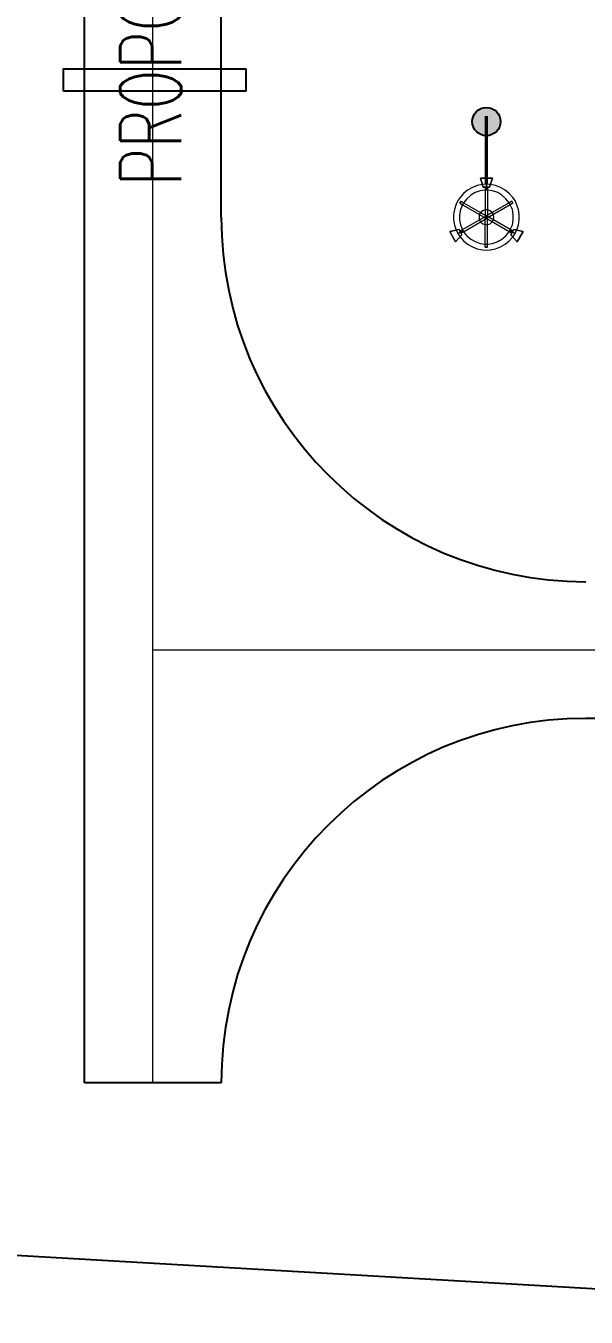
# Model space of a CAD drawing. Header units: inches. Extents: x 517790 to 538444, y 301815 to 302461.
# Drawn here: x 517897.35 to 517914.21, y 302286.29 to 302325.12 of the extents above; entities that cross this region are included whole.
import ezdxf
from ezdxf.enums import TextEntityAlignment as Align

# ---------------------------------------------------------------- set-up
doc = ezdxf.new("R2010")
doc.units = ezdxf.units.IN
doc.header["$MEASUREMENT"] = 0
doc.linetypes.add('DASHDOT', pattern=[25.4, 12.7, -6.35, 0, -6.35])
for name, color, linetype in [('Layer 1', 7, 'Continuous'), ('电气-接地设计-接地线', 3, '接地线'), ('硅胶总平面底图0804', 253, 'Continuous')]:
    doc.layers.add(name, color=color, linetype=linetype)
doc.layers.add('Layout', color=6, linetype='Continuous', lineweight=15)
doc.styles.add('EESLTYPE', font='TXT.shx')
doc.styles.add('HZTXT', font='simplexs.shx', dxfattribs={"width": 0.7, "bigfont": 'hztxt.shx'})
doc.linetypes.add('接地线', pattern='A,500,["/",EESLTYPE,S=200,R=0,X=0,Y=-100],-200,60,-200', length=960)

# ---------------------------------------------------------------- blocks, each defined once
blk = doc.blocks.new('Tower Light')
at = {"layer": 'Layer 1', "color": 1, "lineweight": 5}
for points in [[(-0.0167, 0.208), (-0.05, 0.2013), (-0.08, 0.1896), (-0.11, 0.173), (-0.135, 0.153), (-0.1567, 0.128)], [(0.0083, 0.173), (0, 0.173), (-0.0317, 0.168), (-0.0617, 0.158), (-0.09, 0.1413), (-0.115, 0.1196), (-0.135, 0.0946), (-0.1383, 0.088)], [(0.0083, 0.2096), (-0.0167, 0.208)], [(0, 0.1913), (0, 0.0046)], [(0.0317, 0.208), (0.0083, 0.2096)], [(0.1533, 0.088), (0.15, 0.0946), (0.13, 0.1196), (0.105, 0.1413), (0.0783, 0.158), (0.0467, 0.168), (0.015, 0.173), (0.0083, 0.173)], [(0.015, 0.1913), (0.015, 0.0046)], [(0.1733, 0.128), (0.15, 0.153), (0.125, 0.173), (0.0967, 0.1896), (0.065, 0.203), (0.0317, 0.208)], [(-0.1817, 0.0846), (-0.1917, 0.053), (-0.1983, 0.0213), (-0.1983, -0.012), (-0.1917, -0.0454), (-0.1817, -0.077)], [(-0.17, 0.108), (-0.1817, 0.0846)], [(-0.1567, 0.128), (-0.17, 0.108)], [(-0.1383, 0.088), (-0.1417, 0.0813), (-0.1533, 0.0513), (-0.16, 0.0196), (-0.16, -0.012), (-0.1533, -0.0437), (-0.1417, -0.0737), (-0.1383, -0.0804)], [(-0.1583, 0.0913), (-0.1417, 0.0813), (-0.0067, 0.0046), (0.0033, -0.002)], [(-0.15, 0.1046), (-0.135, 0.0946), (0, 0.0163), (0.0117, 0.0113)], [(0.1667, 0.1046), (0.15, 0.0946), (0.015, 0.0163), (0.0033, 0.0113)], [(0.1733, 0.0913), (0.1567, 0.0813), (0.0233, 0.0046), (0.0117, -0.002)], [(0.1533, -0.0804), (0.1567, -0.0737), (0.17, -0.0437), (0.175, -0.012), (0.175, 0.0196), (0.17, 0.0513), (0.1567, 0.0813), (0.1533, 0.088)], [(0.1867, 0.108), (0.1733, 0.128)], [(0.1967, 0.0846), (0.1867, 0.108)], [(0.1967, -0.077), (0.2083, -0.0454), (0.2133, -0.012), (0.2133, 0.0213), (0.2083, 0.053), (0.1967, 0.0846)], [(-0.1583, -0.0837), (-0.1417, -0.0737), (-0.0067, 0.0046), (0.0033, 0.0113)], [(0.055, 0.0046), (0.0517, 0.0213), (0.0433, 0.033), (0.0317, 0.0446), (0.015, 0.0496), (0, 0.0496), (-0.015, 0.0446), (-0.0283, 0.033), (-0.0367, 0.0213), (-0.0383, 0.0046), (-0.0367, -0.012), (-0.0283, -0.0254), (-0.015, -0.037), (0, -0.042), (0.015, -0.042), (0.0317, -0.037), (0.0433, -0.0254), (0.0517, -0.012), (0.055, 0.0046)], [(-0.0367, 0.0213), (-0.0383, 0.0046), (-0.0367, -0.012)], [(-0.0283, 0.033), (-0.0367, 0.0213)], [(0, 0.0496), (-0.015, 0.0446), (-0.0283, 0.033)], [(0.0167, 0.0046), (0.015, 0.0113), (0.0083, 0.013), (0.0017, 0.0113), (-0.0017, 0.0046), (0.0017, -0.002), (0.0083, -0.0054), (0.015, -0.002), (0.0167, 0.0046), (0.015, 0.0113), (0.0083, 0.013), (0.0017, 0.0113), (-0.0017, 0.0046), (0.0017, -0.002), (0.0083, -0.0054), (0.015, -0.002), (0.0167, 0.0046)], [(0.015, 0.0496), (0, 0.0496)], [(0, -0.1837), (0, 0.0046)], [(0.1733, -0.0837), (0.1567, -0.0737), (0.0233, 0.0046), (0.0117, 0.0113)], [(0.0433, 0.033), (0.0317, 0.0446), (0.015, 0.0496)], [(0.015, -0.1837), (0.015, 0.0046)], [(0.0517, 0.0213), (0.0433, 0.033)], [(0.0517, -0.012), (0.055, 0.0046), (0.0517, 0.0213)], [(-0.1817, -0.077), (-0.17, -0.0987)], [(-0.15, -0.0954), (-0.135, -0.087), (0, -0.0087), (0.0117, -0.002)], [(-0.1383, -0.0804), (-0.135, -0.087), (-0.115, -0.112), (-0.09, -0.1337), (-0.0617, -0.1487), (-0.0317, -0.1604), (0, -0.1637), (0.0083, -0.1654)], [(-0.0367, -0.012), (-0.0283, -0.0254)], [(-0.0283, -0.0254), (-0.015, -0.037), (0, -0.042)], [(0, -0.042), (0.0083, -0.042)], [(0.1667, -0.0954), (0.15, -0.087), (0.015, -0.0087), (0.0033, -0.002)], [(0.0083, -0.042), (0.015, -0.042)], [(0.0083, -0.1654), (0.015, -0.1637), (0.0467, -0.1604), (0.0783, -0.1487), (0.105, -0.1337), (0.13, -0.112), (0.15, -0.087), (0.1533, -0.0804)], [(0.015, -0.042), (0.0317, -0.037), (0.0433, -0.0254)], [(0.0433, -0.0254), (0.0517, -0.012)], [(0.1867, -0.0987), (0.17, -0.0904), (0.155, -0.0804), (0.1533, -0.0804), (0.1867, -0.0987), (0.17, -0.0904), (0.155, -0.0804), (0.1533, -0.0804), (0.1867, -0.0987)], [(0.1867, -0.0987), (0.1967, -0.077)], [(-0.17, -0.0987), (-0.1567, -0.1187)], [(-0.1567, -0.1187), (-0.135, -0.1437), (-0.11, -0.1654), (-0.08, -0.182), (-0.05, -0.1937), (-0.0167, -0.2004)], [(0.0317, -0.2004), (0.065, -0.1937), (0.0967, -0.182), (0.125, -0.1654), (0.15, -0.1437), (0.1733, -0.1187)], [(0.1733, -0.1187), (0.1867, -0.0987)], [(-0.0167, -0.2004), (0.0083, -0.202)], [(0.0083, -0.202), (0.0317, -0.2004)]]:
    blk.add_lwpolyline(points, dxfattribs=at)
for points, knots in [([(-0.0117, 0.1913), (-0.0117, 0.1913), (-0.03, 0.248), (-0.03, 0.248), (-0.03, 0.248), (-0.0117, 0.1913), (-0.0117, 0.1913)], [0, 0, 0, 0, 1, 1, 1, 2, 2, 2, 2]), ([(-0.03, 0.248), (-0.03, 0.248), (0.045, 0.248), (0.045, 0.248), (0.045, 0.248), (-0.03, 0.248), (-0.03, 0.248)], [0, 0, 0, 0, 1, 1, 1, 2, 2, 2, 2]), ([(0.045, 0.248), (0.045, 0.248), (-0.03, 0.248), (-0.03, 0.248), (-0.03, 0.248), (0.045, 0.248), (0.045, 0.248)], [0, 0, 0, 0, 1, 1, 1, 2, 2, 2, 2]), ([(-0.03, 0.248), (-0.03, 0.248), (-0.0117, 0.1913), (-0.0117, 0.1913), (-0.0117, 0.1913), (-0.03, 0.248), (-0.03, 0.248)], [0, 0, 0, 0, 1, 1, 1, 2, 2, 2, 2]), ([(0.0267, 0.1913), (0.0267, 0.1913), (0.045, 0.248), (0.045, 0.248), (0.045, 0.248), (0.0267, 0.1913), (0.0267, 0.1913)], [0, 0, 0, 0, 1, 1, 1, 2, 2, 2, 2]), ([(0.045, 0.248), (0.045, 0.248), (0.0267, 0.1913), (0.0267, 0.1913), (0.0267, 0.1913), (0.045, 0.248), (0.045, 0.248)], [0, 0, 0, 0, 1, 1, 1, 2, 2, 2, 2]), ([(-0.0117, 0.1913), (-0.0117, 0.1913), (0.0267, 0.1913), (0.0267, 0.1913), (0.0267, 0.1913), (-0.0117, 0.1913), (-0.0117, 0.1913)], [0, 0, 0, 0, 1, 1, 1, 2, 2, 2, 2]), ([(0.0267, 0.1913), (0.0267, 0.1913), (-0.0117, 0.1913), (-0.0117, 0.1913), (-0.0117, 0.1913), (0.0267, 0.1913), (0.0267, 0.1913)], [0, 0, 0, 0, 1, 1, 1, 2, 2, 2, 2]), ([(0.0083, 0.1913), (0.0083, 0.1913), (0.015, 0.1913), (0.015, 0.1913), (0.015, 0.1913), (0, 0.1913), (0, 0.1913), (0, 0.1913), (0.015, 0.1913), (0.015, 0.1913), (0.015, 0.1913), (0, 0.1913), (0, 0.1913), (0, 0.1913), (0.0083, 0.1913), (0.0083, 0.1913)], [0, 0, 0, 0, 1, 1, 1, 2, 2, 2, 3, 3, 3, 4, 4, 4, 5, 5, 5, 5]), ([(0.0083, 0.2096), (0.0083, 0.2096), (0.0083, 0.173), (0.0083, 0.173), (0.0083, 0.173), (0.0083, 0.2096), (0.0083, 0.2096), (0.0083, 0.2096), (0.0083, 0.173), (0.0083, 0.173), (0.0083, 0.173), (0.0083, 0.2096), (0.0083, 0.2096)], [0, 0, 0, 0, 1, 1, 1, 2, 2, 2, 3, 3, 3, 4, 4, 4, 4]), ([(-0.15, 0.1046), (-0.15, 0.1046), (-0.1583, 0.0913), (-0.1583, 0.0913), (-0.1583, 0.0913), (-0.15, 0.1046), (-0.15, 0.1046)], [0, 0, 0, 0, 1, 1, 1, 2, 2, 2, 2]), ([(0.1667, 0.1046), (0.1667, 0.1046), (0.1733, 0.0913), (0.1733, 0.0913), (0.1733, 0.0913), (0.1667, 0.1046), (0.1667, 0.1046)], [0, 0, 0, 0, 1, 1, 1, 2, 2, 2, 2]), ([(0.0083, 0.0046), (0.0083, 0.0046), (0.0033, 0.0113), (0.0033, 0.0113), (0.0033, 0.0113), (0.0117, -0.002), (0.0117, -0.002), (0.0117, -0.002), (0.0083, 0.0046), (0.0083, 0.0046), (0.0083, 0.0046), (0.0117, -0.002), (0.0117, -0.002), (0.0117, -0.002), (0.0033, 0.0113), (0.0033, 0.0113), (0.0033, 0.0113), (0.0083, 0.0046), (0.0083, 0.0046), (0.0083, 0.0046), (0.0033, -0.002), (0.0033, -0.002), (0.0033, -0.002), (0.0117, 0.0113), (0.0117, 0.0113), (0.0117, 0.0113), (0.0083, 0.0046), (0.0083, 0.0046), (0.0083, 0.0046), (0.0117, 0.0113), (0.0117, 0.0113), (0.0117, 0.0113), (0.0033, -0.002), (0.0033, -0.002), (0.0033, -0.002), (0.0083, 0.0046), (0.0083, 0.0046), (0.0083, 0.0046), (0.015, 0.0046), (0.015, 0.0046), (0.015, 0.0046), (0, 0.0046), (0, 0.0046), (0, 0.0046), (0.0083, 0.0046), (0.0083, 0.0046), (0.0083, 0.0046), (0, 0.0046), (0, 0.0046), (0, 0.0046), (0.015, 0.0046), (0.015, 0.0046), (0.015, 0.0046), (0.0083, 0.0046), (0.0083, 0.0046)], [0, 0, 0, 0, 1, 1, 1, 2, 2, 2, 3, 3, 3, 4, 4, 4, 5, 5, 5, 6, 6, 6, 7, 7, 7, 8, 8, 8, 9, 9, 9, 10, 10, 10, 11, 11, 11, 12, 12, 12, 13, 13, 13, 14, 14, 14, 15, 15, 15, 16, 16, 16, 17, 17, 17, 18, 18, 18, 18]), ([(-0.2217, -0.0854), (-0.2217, -0.0854), (-0.1633, -0.0737), (-0.1633, -0.0737), (-0.1633, -0.0737), (-0.2217, -0.0854), (-0.2217, -0.0854)], [0, 0, 0, 0, 1, 1, 1, 2, 2, 2, 2]), ([(-0.1633, -0.0737), (-0.1633, -0.0737), (-0.2217, -0.0854), (-0.2217, -0.0854), (-0.2217, -0.0854), (-0.1633, -0.0737), (-0.1633, -0.0737)], [0, 0, 0, 0, 1, 1, 1, 2, 2, 2, 2]), ([(-0.155, -0.0904), (-0.155, -0.0904), (-0.1383, -0.0804), (-0.1383, -0.0804), (-0.1383, -0.0804), (-0.14, -0.0804), (-0.14, -0.0804), (-0.14, -0.0804), (-0.155, -0.0904), (-0.155, -0.0904), (-0.155, -0.0904), (-0.17, -0.0987), (-0.17, -0.0987), (-0.17, -0.0987), (-0.155, -0.0904), (-0.155, -0.0904), (-0.155, -0.0904), (-0.1383, -0.0804), (-0.1383, -0.0804), (-0.1383, -0.0804), (-0.14, -0.0804), (-0.14, -0.0804), (-0.14, -0.0804), (-0.155, -0.0904), (-0.155, -0.0904), (-0.155, -0.0904), (-0.17, -0.0987), (-0.17, -0.0987), (-0.17, -0.0987), (-0.155, -0.0904), (-0.155, -0.0904)], [0, 0, 0, 0, 1, 1, 1, 2, 2, 2, 3, 3, 3, 4, 4, 4, 5, 5, 5, 6, 6, 6, 7, 7, 7, 8, 8, 8, 9, 9, 9, 10, 10, 10, 10]), ([(-0.1633, -0.0737), (-0.1633, -0.0737), (-0.145, -0.1054), (-0.145, -0.1054), (-0.145, -0.1054), (-0.1633, -0.0737), (-0.1633, -0.0737)], [0, 0, 0, 0, 1, 1, 1, 2, 2, 2, 2]), ([(-0.145, -0.1054), (-0.145, -0.1054), (-0.1633, -0.0737), (-0.1633, -0.0737), (-0.1633, -0.0737), (-0.145, -0.1054), (-0.145, -0.1054)], [0, 0, 0, 0, 1, 1, 1, 2, 2, 2, 2]), ([(0.16, -0.1054), (0.16, -0.1054), (0.18, -0.0737), (0.18, -0.0737), (0.18, -0.0737), (0.16, -0.1054), (0.16, -0.1054)], [0, 0, 0, 0, 1, 1, 1, 2, 2, 2, 2]), ([(0.18, -0.0737), (0.18, -0.0737), (0.2367, -0.0854), (0.2367, -0.0854), (0.2367, -0.0854), (0.18, -0.0737), (0.18, -0.0737), (0.18, -0.0737), (0.16, -0.1054), (0.16, -0.1054), (0.16, -0.1054), (0.18, -0.0737), (0.18, -0.0737)], [0, 0, 0, 0, 1, 1, 1, 2, 2, 2, 3, 3, 3, 4, 4, 4, 4]), ([(0.2367, -0.0854), (0.2367, -0.0854), (0.18, -0.0737), (0.18, -0.0737), (0.18, -0.0737), (0.2367, -0.0854), (0.2367, -0.0854), (0.2367, -0.0854), (0.2, -0.1504), (0.2, -0.1504), (0.2, -0.1504), (0.2367, -0.0854), (0.2367, -0.0854)], [0, 0, 0, 0, 1, 1, 1, 2, 2, 2, 3, 3, 3, 4, 4, 4, 4]), ([(-0.185, -0.1504), (-0.185, -0.1504), (-0.2217, -0.0854), (-0.2217, -0.0854), (-0.2217, -0.0854), (-0.185, -0.1504), (-0.185, -0.1504)], [0, 0, 0, 0, 1, 1, 1, 2, 2, 2, 2]), ([(-0.2217, -0.0854), (-0.2217, -0.0854), (-0.185, -0.1504), (-0.185, -0.1504), (-0.185, -0.1504), (-0.2217, -0.0854), (-0.2217, -0.0854)], [0, 0, 0, 0, 1, 1, 1, 2, 2, 2, 2]), ([(-0.185, -0.1504), (-0.185, -0.1504), (-0.145, -0.1054), (-0.145, -0.1054), (-0.145, -0.1054), (-0.185, -0.1504), (-0.185, -0.1504)], [0, 0, 0, 0, 1, 1, 1, 2, 2, 2, 2]), ([(-0.145, -0.1054), (-0.145, -0.1054), (-0.185, -0.1504), (-0.185, -0.1504), (-0.185, -0.1504), (-0.145, -0.1054), (-0.145, -0.1054)], [0, 0, 0, 0, 1, 1, 1, 2, 2, 2, 2]), ([(-0.15, -0.0954), (-0.15, -0.0954), (-0.1583, -0.0837), (-0.1583, -0.0837), (-0.1583, -0.0837), (-0.15, -0.0954), (-0.15, -0.0954)], [0, 0, 0, 0, 1, 1, 1, 2, 2, 2, 2]), ([(0.16, -0.1054), (0.16, -0.1054), (0.2, -0.1504), (0.2, -0.1504), (0.2, -0.1504), (0.16, -0.1054), (0.16, -0.1054)], [0, 0, 0, 0, 1, 1, 1, 2, 2, 2, 2]), ([(0.2, -0.1504), (0.2, -0.1504), (0.16, -0.1054), (0.16, -0.1054), (0.16, -0.1054), (0.2, -0.1504), (0.2, -0.1504)], [0, 0, 0, 0, 1, 1, 1, 2, 2, 2, 2]), ([(0.1733, -0.0837), (0.1733, -0.0837), (0.1667, -0.0954), (0.1667, -0.0954), (0.1667, -0.0954), (0.1733, -0.0837), (0.1733, -0.0837)], [0, 0, 0, 0, 1, 1, 1, 2, 2, 2, 2]), ([(0.2, -0.1504), (0.2, -0.1504), (0.2367, -0.0854), (0.2367, -0.0854), (0.2367, -0.0854), (0.2, -0.1504), (0.2, -0.1504)], [0, 0, 0, 0, 1, 1, 1, 2, 2, 2, 2]), ([(0.015, -0.1837), (0.015, -0.1837), (0, -0.1837), (0, -0.1837), (0, -0.1837), (0.015, -0.1837), (0.015, -0.1837)], [0, 0, 0, 0, 1, 1, 1, 2, 2, 2, 2])]:
    blk.add_open_spline(points, degree=3, knots=knots, dxfattribs=at)
blk = doc.blocks.new('PTJD2')
at = {"linetype": 'Continuous'}
blk.add_hatch(color=0, dxfattribs=at).paths.add_polyline_path([(150, 0, 1), (-150, 0, 1)])
at = {"color": 0, "linetype": 'Continuous'}
blk.add_circle((0, 0), 150, dxfattribs=at)

msp = doc.modelspace()

# ---------------------------------------------------------------- linework, layer by layer
at = {"layer": 'Layout', "color": 9, "lineweight": -3}
for p, q in [((517903.232, 302319.369), (517903.232, 302359.591)), ((517899.121, 302293.333), (517899.121, 302345.937)), ((517941.418, 302304.296), (517914.194, 302304.296)), ((517903.232, 302293.333), (517899.121, 302293.333))]:
    msp.add_line(p, q, dxfattribs=at)
at = {"layer": 'Layout', "color": 9, "linetype": 'DASHDOT', "ltscale": 5}
for p, q in [((517901.176, 302293.333), (517901.176, 302357.895)), ((517941.418, 302306.351), (517901.176, 302306.351))]:
    msp.add_line(p, q, dxfattribs=at)
at = {"layer": 'Layout', "color": 9, "lineweight": -3}
for centre, start, end in [((517914.194, 302319.369), 180, 270), ((517914.194, 302293.333), 90, 180)]:
    msp.add_arc(centre, 10.963, start, end, dxfattribs=at)
at = {"layer": '电气-接地设计-接地线', "color": 6, "linetype": 'Continuous'}
msp.add_lwpolyline([(517898.484, 302323.16), (517898.484, 302323.827), (517903.966, 302323.827), (517903.966, 302323.16)], close=True, dxfattribs=at)
at = {"layer": '电气-接地设计-接地线', "color": 1, "linetype": '接地线', "ltscale": 0.005, "const_width": 0.0944}
msp.add_lwpolyline([(517911.204, 302322.413), (517911.204, 302320.357)], dxfattribs=at)
at = {"layer": '硅胶总平面底图0804', "color": 9, "lineweight": -3, "ltscale": 200}
msp.add_lwpolyline([(518013.083, 302280.546), (517953.198, 302284.577), (517953.211, 302284.897), (517853.198, 302290.684), (517809.651, 302293.317), (517818.297, 302327.642), (517823.349, 302347.386), (517823.721, 302348.396), (517824.138, 302349.084), (517824.658, 302349.567), (517824.898, 302349.705), (517829.493, 302352.393), (517836.665, 302355.019), (517836.446, 302355.435), (517840.968, 302357.063)], dxfattribs=at)

# ---------------------------------------------------------------- block references
at = {"xscale": 4.810492449761505, "yscale": 4.810492449761505, "zscale": 4.810492449761505}
msp.add_blockref('Tower Light', (517911.168, 302319.347), dxfattribs=at)
at = {"layer": '电气-接地设计-接地线', "color": 1, "xscale": 0.002831987834461186, "yscale": 0.002831987834461186, "zscale": 0.000943995944820395, "rotation": 89.99999999999999}
msp.add_blockref('PTJD2', (517911.204, 302322.24), dxfattribs=at)

# ---------------------------------------------------------------- texts
at = {"layer": 'Layout', "color": 9, "style": 'HZTXT', "width": 0.7}
msp.add_text('PROPOSED ROAD', height=1.82709, rotation=90, dxfattribs=at).set_placement((517902.022, 302327.559), align=Align.CENTER)

doc.saveas('drawing.dxf')
